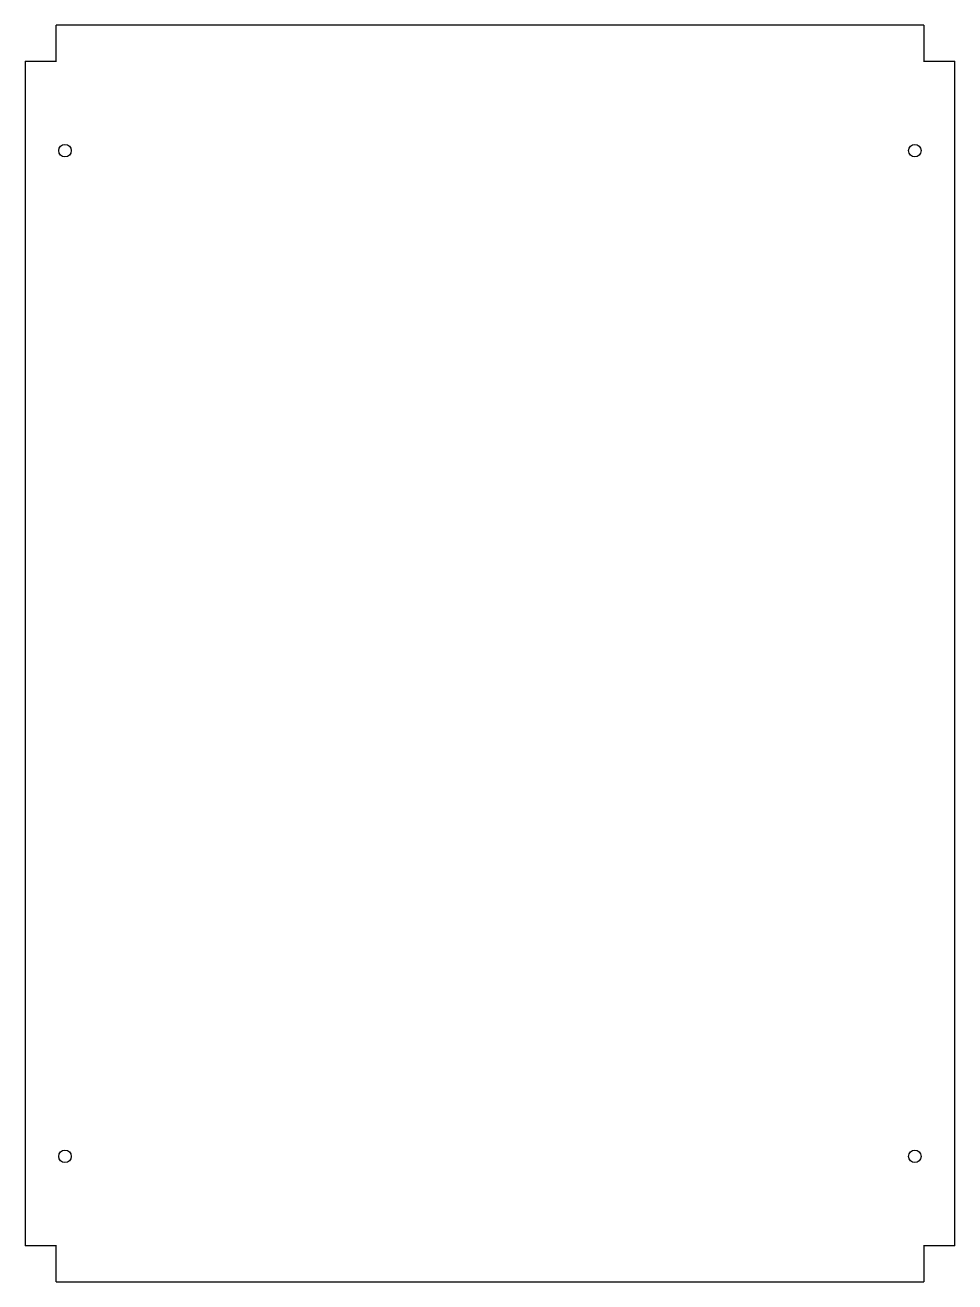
# Model space of a CAD drawing. Header units: inches. Extents: x -11.6 to 11.6, y -15.6 to 15.6.
import ezdxf

# ---------------------------------------------------------------- set-up
doc = ezdxf.new("R2010")
doc.units = ezdxf.units.IN
doc.header["$MEASUREMENT"] = 0

msp = doc.modelspace()

# ---------------------------------------------------------------- linework, layer by layer
at = {"color": 7, "linetype": 'Continuous', "lineweight": 25}
for p, q in [((-10.782, 14.726), (-10.782, 15.619)), ((10.782, 15.619), (-10.782, 15.619)), ((10.782, 15.619), (10.782, 14.726)), ((-11.554, 14.72), (-11.554, -14.72)), ((-11.554, 14.72), (-10.779, 14.72)), ((-10.779, 14.726), (-10.782, 14.726)), ((-10.779, 14.72), (-10.779, 14.726)), ((10.782, 14.726), (10.779, 14.726)), ((10.779, 14.726), (10.779, 14.72)), ((10.779, 14.72), (11.554, 14.72)), ((11.554, -14.72), (11.554, 14.72)), ((-10.779, -14.72), (-11.554, -14.72)), ((-10.782, -14.726), (-10.779, -14.726)), ((-10.782, -15.619), (-10.782, -14.726)), ((-10.779, -14.726), (-10.779, -14.72)), ((11.554, -14.72), (10.779, -14.72)), ((10.779, -14.72), (10.779, -14.726)), ((10.779, -14.726), (10.782, -14.726)), ((10.782, -14.726), (10.782, -15.619)), ((-10.782, -15.619), (10.782, -15.619))]:
    msp.add_line(p, q, dxfattribs=at)
for centre in [(-10.565, 12.5), (10.56, 12.5), (-10.565, -12.5), (10.56, -12.5)]:
    msp.add_circle(centre, 0.156, dxfattribs=at)

doc.saveas('drawing.dxf')
